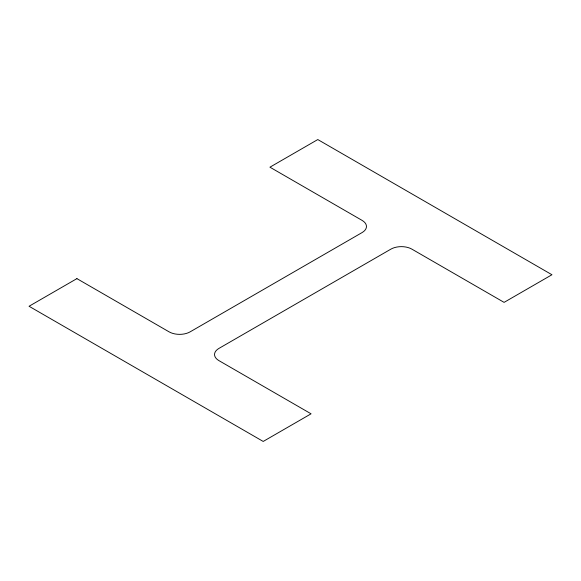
<?xml version="1.0" encoding="UTF-8"?>
<svg xmlns="http://www.w3.org/2000/svg" width="581" height="581" viewBox="0 0 581 581"><rect width="100%" height="100%" fill="white"/><g stroke="black" fill="none" stroke-linecap="round" stroke-linejoin="round"><path stroke-width="0.87" d="M76.91 278.626L29.05 306.26L263.208 441.444L311.067 413.817L218.892 360.598A14.888 8.599 0 0 1 218.892 348.44L390.86 249.155A14.888 8.599 0 0 1 411.914 249.155L504.09 302.374L551.95 274.74L317.792 139.556L269.933 167.183L362.108 220.402A14.888 8.599 0 0 1 362.108 232.56L190.14 331.845A14.888 8.599 0 0 1 169.086 331.845L76.91 278.626"/></g></svg>
